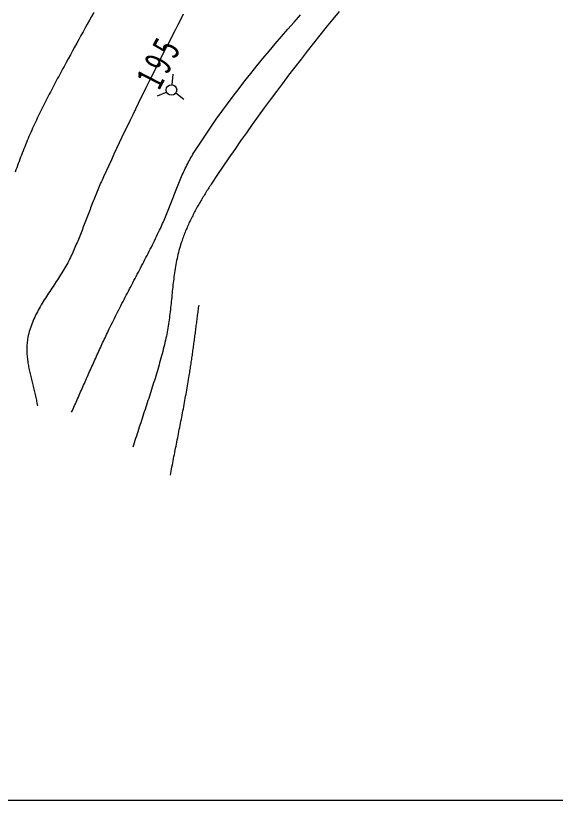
# Model space of a CAD drawing. Units: millimetres, scale not verified. Extents: x 40000 to 680000, y 20000 to 380000.
# Drawn here: x 418556 to 444253, y 205000 to 242375 of the extents above; entities that cross this region are included whole.
import ezdxf

# ---------------------------------------------------------------- set-up
doc = ezdxf.new("R2010")
doc.units = ezdxf.units.MM
doc.header["$LTSCALE"] = 1000
doc.layers.add('M-BGD', color=7, linetype='Continuous', lineweight=25)
doc.layers.add('M-TTL-BAND', color=7, linetype='Continuous', lineweight=25)
doc.styles.add('ＭＳ ゴシック', font='')
doc.styles.get('ＭＳ ゴシック').set_extended_font_data('MS Gothic')

msp = doc.modelspace()

# ---------------------------------------------------------------- linework, layer by layer
at = {"layer": 'M-BGD'}
for p, q in [((426005, 239087), (426061, 239582)), ((425748, 238735), (425294, 238536)), ((426559, 238389), (426177, 238686))]:
    msp.add_line(p, q, dxfattribs=at)
for points in [[(433961, 242581), (433654, 242205), (433349, 241827), (433045, 241449), (432743, 241069), (432443, 240688), (432145, 240305), (431848, 239921), (431553, 239536), (431260, 239150), (430969, 238762), (430680, 238373), (430393, 237982), (430108, 237590), (429825, 237197), (429544, 236802), (429265, 236406), (428988, 236008), (428713, 235609), (428441, 235209), (428171, 234806), (427903, 234403), (427866, 234347), (427830, 234291), (427793, 234235), (427757, 234179), (427721, 234123), (427685, 234067), (427650, 234010), (427614, 233954), (427579, 233897), (427543, 233840), (427508, 233783), (427474, 233726), (427439, 233668), (427405, 233611), (427371, 233553), (427337, 233495), (427303, 233437), (427270, 233379), (427237, 233321), (427204, 233263), (427172, 233204), (427140, 233145), (427108, 233086), (427077, 233027), (427045, 232968), (427015, 232909), (426984, 232849), (426954, 232790), (426924, 232730), (426895, 232670), (426866, 232610), (426837, 232549), (426809, 232489), (426781, 232428), (426754, 232367), (426727, 232306), (426700, 232245), (426674, 232184), (426649, 232122), (426624, 232060), (426599, 231998), (426575, 231936), (426551, 231874), (426528, 231812), (426505, 231749), (426483, 231686), (426462, 231623), (426440, 231560), (426411, 231467), (426382, 231373), (426355, 231279), (426330, 231185), (426305, 231091), (426282, 230996), (426260, 230901), (426239, 230805), (426220, 230710), (426201, 230614), (426183, 230518), (426166, 230422), (426150, 230325), (426135, 230228), (426121, 230132), (426107, 230035), (426094, 229937), (426081, 229840), (426069, 229743), (426058, 229645), (426046, 229547), (426035, 229450), (426025, 229352), (426014, 229254), (426004, 229156), (425994, 229058), (425984, 228960), (425974, 228862), (425964, 228764), (425954, 228666), (425944, 228568), (425933, 228470), (425922, 228372), (425911, 228275), (425900, 228177), (425888, 228079), (425876, 227982), (425863, 227884), (425849, 227787), (425835, 227690), (425820, 227593), (425804, 227496), (425787, 227399), (425770, 227303), (425752, 227207), (425732, 227111), (425712, 227015), (425690, 226919), (425665, 226811), (425639, 226703), (425612, 226595), (425585, 226487), (425558, 226380), (425530, 226272), (425501, 226165), (425472, 226058), (425442, 225951), (425412, 225844), (425382, 225737), (425351, 225630), (425320, 225523), (425288, 225417), (425257, 225310), (425224, 225204), (425192, 225098), (425159, 224991), (425126, 224885), (425093, 224779), (425059, 224673), (425026, 224567), (424992, 224461), (424958, 224355), (424923, 224250), (424889, 224144), (424854, 224038), (424820, 223932), (424785, 223826), (424751, 223721), (424716, 223615), (424681, 223509), (424646, 223404), (424612, 223298), (424577, 223192), (424542, 223086), (424508, 222981), (424473, 222875), (424439, 222769), (424405, 222663), (424370, 222557), (424337, 222451), (424303, 222345), (424269, 222239), (424236, 222133), (424203, 222027), (424170, 221921), (424138, 221815)], [(422274, 242525), (422171, 242342), (422069, 242159), (421967, 241976), (421865, 241793), (421764, 241610), (421663, 241427), (421562, 241243), (421461, 241060), (421361, 240876), (421261, 240693), (421160, 240509), (421060, 240325), (420960, 240142), (420910, 240048), (420859, 239955), (420808, 239861), (420757, 239767), (420707, 239674), (420656, 239580), (420606, 239486), (420555, 239392), (420505, 239298), (420455, 239204), (420405, 239110), (420355, 239016), (420305, 238922), (420255, 238827), (420206, 238733), (420157, 238638), (420108, 238544), (420059, 238449), (420010, 238354), (419962, 238259), (419914, 238164), (419866, 238069), (419819, 237973), (419771, 237878), (419724, 237782), (419678, 237686), (419631, 237590), (419585, 237494), (419540, 237398), (419495, 237302), (419450, 237205), (419405, 237108), (419361, 237011), (419318, 236914), (419274, 236817), (419232, 236720), (419189, 236622), (419147, 236524), (419106, 236426), (419065, 236328), (419025, 236230), (418985, 236131), (418945, 236032), (418906, 235933), (418868, 235834), (418830, 235735), (418793, 235635), (418757, 235535), (418720, 235434), (418682, 235333), (418644, 235232), (418605, 235131), (418567, 235030), (418527, 234928)], [(426536, 242441), (426400, 242176), (426264, 241912), (426128, 241648), (425992, 241383), (425857, 241118), (425722, 240853), (425587, 240588), (425453, 240323), (425319, 240058), (425185, 239792), (425052, 239526), (424919, 239260), (424787, 238994), (424655, 238728), (424523, 238461), (424392, 238194), (424262, 237927), (424132, 237660), (424002, 237393), (423873, 237125), (423745, 236857), (423617, 236588), (423490, 236320), (423363, 236051), (423237, 235782), (423111, 235512), (422986, 235243), (422862, 234973), (422739, 234702), (422704, 234625), (422669, 234548), (422635, 234471), (422602, 234393), (422568, 234315), (422535, 234238), (422502, 234160), (422470, 234082), (422438, 234003), (422406, 233925), (422374, 233847), (422342, 233768), (422311, 233690), (422280, 233611), (422249, 233532), (422218, 233454), (422187, 233375), (422157, 233296), (422126, 233217), (422096, 233138), (422065, 233059), (422035, 232980), (422005, 232901), (421974, 232822), (421944, 232743), (421914, 232664), (421883, 232585), (421853, 232506), (421822, 232427), (421792, 232349), (421761, 232270), (421730, 232191), (421699, 232112), (421668, 232034), (421636, 231955), (421605, 231877), (421573, 231799), (421541, 231720), (421508, 231642), (421476, 231564), (421443, 231486), (421410, 231409), (421376, 231331), (421342, 231254), (421308, 231176), (421274, 231099), (421239, 231022), (421203, 230945), (421163, 230861), (421121, 230777), (421079, 230693), (421034, 230610), (420989, 230527), (420943, 230445), (420895, 230363), (420847, 230281), (420798, 230200), (420748, 230119), (420698, 230038), (420647, 229958), (420595, 229878), (420543, 229797), (420491, 229717), (420438, 229638), (420386, 229558), (420333, 229478), (420280, 229398), (420228, 229319), (420175, 229239), (420123, 229159), (420071, 229079), (420019, 228999), (419968, 228919), (419918, 228838), (419868, 228758), (419819, 228677), (419771, 228596), (419723, 228514), (419677, 228433), (419632, 228350), (419588, 228268), (419545, 228185), (419503, 228102), (419463, 228018), (419424, 227933), (419387, 227848), (419352, 227763), (419318, 227677), (419286, 227590), (419256, 227503), (419228, 227415), (419203, 227326), (419179, 227237), (419157, 227147), (419138, 227055), (419121, 226964), (419111, 226898), (419102, 226832), (419095, 226766), (419090, 226700), (419086, 226634), (419084, 226569), (419083, 226503), (419083, 226437), (419085, 226371), (419088, 226305), (419092, 226239), (419097, 226173), (419103, 226107), (419111, 226041), (419119, 225975), (419128, 225909), (419139, 225843), (419149, 225777), (419161, 225711), (419174, 225645), (419187, 225579), (419200, 225513), (419215, 225447), (419229, 225381), (419245, 225315), (419260, 225249), (419276, 225183), (419292, 225117), (419308, 225051), (419325, 224984), (419342, 224918), (419358, 224852), (419375, 224786), (419392, 224720), (419408, 224654), (419424, 224588), (419441, 224522), (419456, 224456), (419472, 224390), (419487, 224324), (419502, 224258), (419516, 224192), (419530, 224126), (419543, 224060), (419555, 223994), (419567, 223928), (419578, 223862), (419588, 223796)], [(421218, 223484), (421255, 223564), (421291, 223645), (421327, 223726), (421363, 223806), (421399, 223887), (421435, 223968), (421471, 224049), (421507, 224129), (421543, 224210), (421579, 224291), (421614, 224372), (421650, 224453), (421686, 224534), (421722, 224614), (421757, 224695), (421793, 224776), (421829, 224857), (421864, 224938), (421900, 225019), (421936, 225100), (421972, 225181), (422007, 225261), (422043, 225342), (422079, 225423), (422115, 225504), (422151, 225585), (422187, 225665), (422223, 225746), (422259, 225827), (422295, 225908), (422331, 225988), (422368, 226069), (422404, 226149), (422440, 226230), (422477, 226310), (422514, 226391), (422550, 226471), (422587, 226552), (422624, 226632), (422661, 226712), (422698, 226792), (422736, 226873), (422773, 226953), (422811, 227033), (422849, 227113), (422886, 227192), (422924, 227272), (422963, 227352), (423011, 227453), (423060, 227555), (423110, 227656), (423159, 227757), (423209, 227857), (423260, 227958), (423310, 228058), (423360, 228159), (423411, 228259), (423462, 228360), (423513, 228460), (423565, 228560), (423616, 228660), (423668, 228760), (423720, 228860), (423771, 228959), (423823, 229059), (423875, 229159), (423928, 229259), (423980, 229358), (424032, 229458), (424084, 229557), (424137, 229657), (424189, 229757), (424241, 229856), (424293, 229956), (424346, 230056), (424398, 230155), (424450, 230255), (424502, 230355), (424554, 230454), (424606, 230554), (424658, 230654), (424709, 230754), (424761, 230854), (424812, 230954), (424863, 231054), (424914, 231154), (424965, 231255), (425016, 231355), (425066, 231456), (425117, 231556), (425166, 231657), (425216, 231758), (425266, 231859), (425315, 231960), (425364, 232061), (425412, 232163), (425449, 232240), (425485, 232318), (425520, 232396), (425555, 232475), (425590, 232554), (425624, 232633), (425657, 232712), (425690, 232791), (425723, 232871), (425756, 232951), (425788, 233030), (425820, 233111), (425851, 233191), (425883, 233271), (425914, 233351), (425945, 233432), (425976, 233512), (426007, 233592), (426038, 233673), (426070, 233753), (426101, 233834), (426132, 233914), (426163, 233994), (426195, 234075), (426226, 234155), (426258, 234235), (426291, 234314), (426323, 234394), (426356, 234473), (426389, 234553), (426423, 234632), (426457, 234711), (426491, 234789), (426526, 234867), (426562, 234945), (426598, 235023), (426634, 235101), (426672, 235178), (426710, 235254), (426749, 235331), (426788, 235406), (426828, 235482), (426869, 235557), (426911, 235632), (426954, 235706), (426998, 235779), (427043, 235852), (427088, 235925), (427337, 236309), (427589, 236689), (427847, 237067), (428108, 237441), (428373, 237812), (428642, 238181), (428915, 238546), (429191, 238909), (429471, 239270), (429754, 239628), (430040, 239983), (430329, 240337), (430621, 240688), (430916, 241037), (431213, 241384), (431513, 241730), (431815, 242074), (432119, 242416)], [(425923, 220483), (425942, 220582), (425961, 220681), (425980, 220780), (425999, 220879), (426018, 220978), (426037, 221077), (426056, 221176), (426076, 221275), (426095, 221374), (426114, 221473), (426134, 221572), (426153, 221671), (426173, 221769), (426192, 221868), (426212, 221967), (426231, 222066), (426251, 222165), (426270, 222264), (426290, 222363), (426309, 222462), (426329, 222561), (426348, 222660), (426368, 222759), (426387, 222858), (426406, 222957), (426426, 223056), (426445, 223154), (426464, 223253), (426483, 223352), (426502, 223451), (426521, 223551), (426540, 223650), (426558, 223749), (426577, 223848), (426595, 223947), (426614, 224046), (426632, 224145), (426650, 224244), (426668, 224343), (426686, 224443), (426703, 224542), (426721, 224641), (426738, 224740), (426755, 224840), (426772, 224939), (426789, 225039), (426806, 225138), (426822, 225237), (426834, 225307), (426845, 225377), (426856, 225446), (426867, 225516), (426878, 225586), (426888, 225655), (426899, 225725), (426909, 225795), (426920, 225864), (426930, 225934), (426940, 226004), (426950, 226074), (426960, 226143), (426970, 226213), (426980, 226283), (426990, 226353), (426999, 226423), (427009, 226492), (427019, 226562), (427028, 226632), (427038, 226702), (427047, 226772), (427056, 226842), (427066, 226911), (427075, 226981), (427084, 227051), (427093, 227121), (427103, 227191), (427112, 227261), (427121, 227331), (427130, 227401), (427139, 227471), (427148, 227541), (427158, 227610), (427167, 227680), (427176, 227750), (427185, 227820), (427194, 227890), (427204, 227960), (427213, 228030), (427222, 228100), (427231, 228170), (427241, 228239), (427250, 228309), (427260, 228379), (427269, 228449), (427279, 228519), (427289, 228589)]]:
    msp.add_lwpolyline(points, dxfattribs=at)
msp.add_circle((425975, 238836), 250, dxfattribs=at)
at = {"layer": 'M-TTL-BAND'}
msp.add_line((40000, 205000), (579000, 205000), dxfattribs=at)

# ---------------------------------------------------------------- texts
at = {"layer": 'M-BGD', "insert": (425386, 240190), "char_height": 1320, "attachment_point": 5, "rotation": 62.802, "style": 'ＭＳ ゴシック'}
msp.add_mtext('\\T1.32;\\W0.7;195', dxfattribs=at)

doc.saveas('drawing.dxf')
